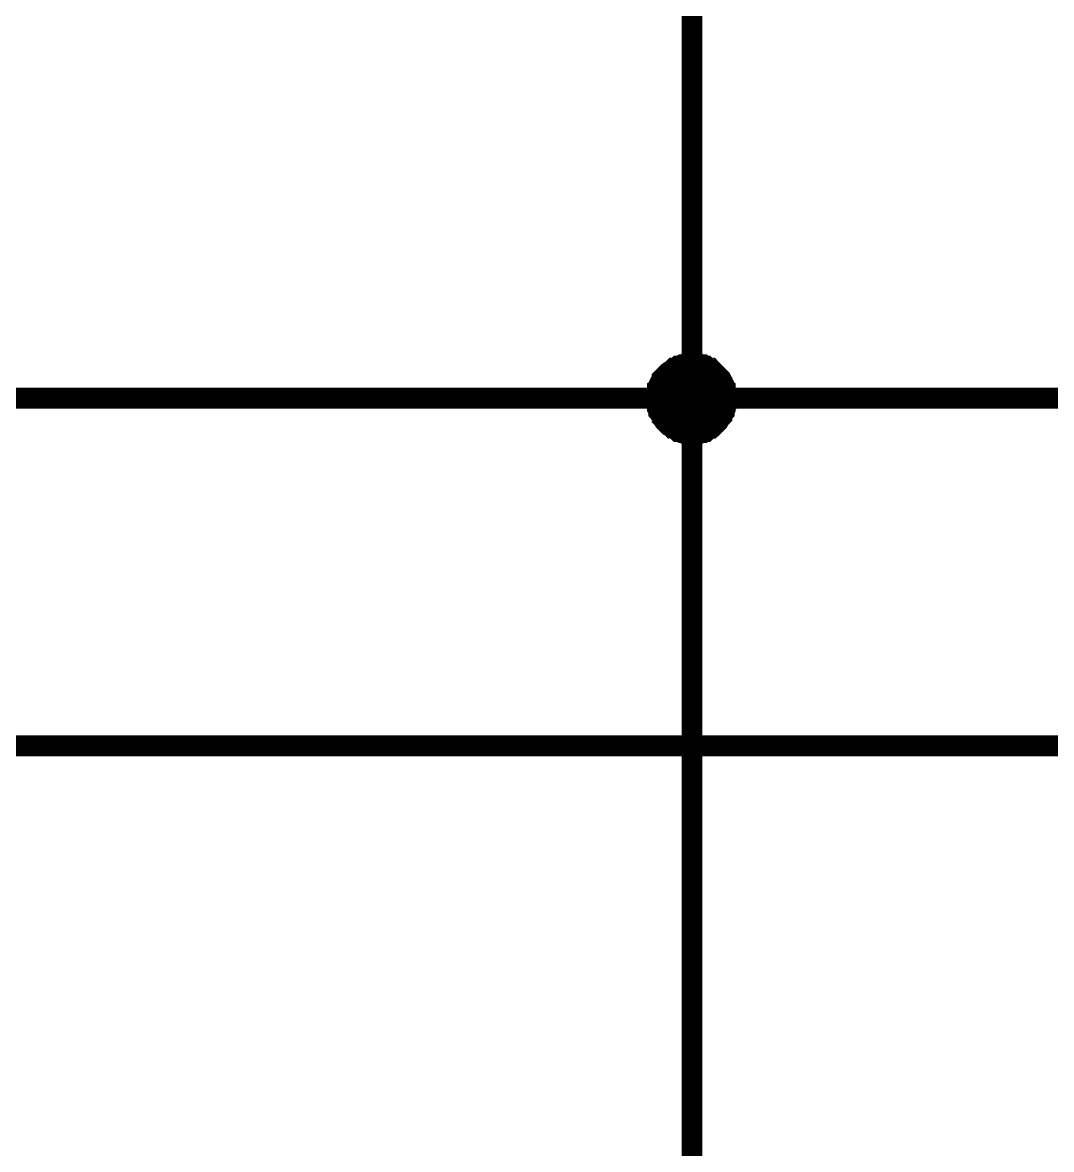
# Model space of a CAD drawing. Header units: millimetres. Extents: x 0 to 420, y 0 to 297.
# Drawn here: x 167.9 to 182.7, y 204.19 to 220.4 of the extents above; entities that cross this region are included whole.
import ezdxf

# ---------------------------------------------------------------- set-up
doc = ezdxf.new("R2010")
doc.units = ezdxf.units.MM
doc.layers.add('Sheet', color=255, linetype='Continuous')

msp = doc.modelspace()

# ---------------------------------------------------------------- linework, layer by layer
at = {"layer": 'Sheet'}
for points, const_width in [([(165.031, 224.985), (165.031, 215), (177.527, 215), (177.527, 224.985)], 0.3), ([(177.014, 215), (177.014, 215.017), (177.014, 215.05), (177.014, 215.067), (177.03, 215.1), (177.03, 215.116), (177.03, 215.149), (177.047, 215.166), (177.047, 215.183), (177.063, 215.216), (177.08, 215.232), (177.096, 215.249), (177.096, 215.282), (177.113, 215.299), (177.13, 215.315), (177.146, 215.332), (177.163, 215.348), (177.179, 215.365), (177.196, 215.381), (177.229, 215.398), (177.245, 215.414), (177.262, 215.431), (177.279, 215.431), (177.312, 215.448), (177.328, 215.464), (177.345, 215.464), (177.378, 215.481), (177.394, 215.481), (177.427, 215.481), (177.444, 215.497), (177.477, 215.497), (177.494, 215.497), (177.527, 215.497)], 0.3), ([(177.014, 215), (177.014, 215.017), (177.014, 215.05), (177.014, 215.067), (177.03, 215.1), (177.03, 215.116), (177.03, 215.149), (177.047, 215.166), (177.047, 215.183), (177.063, 215.216), (177.08, 215.232), (177.096, 215.249), (177.096, 215.282), (177.113, 215.299), (177.13, 215.315), (177.146, 215.332), (177.163, 215.348), (177.179, 215.365), (177.196, 215.381), (177.229, 215.398), (177.245, 215.414), (177.262, 215.431), (177.279, 215.431), (177.312, 215.448), (177.328, 215.464), (177.345, 215.464), (177.378, 215.481), (177.394, 215.481), (177.427, 215.481), (177.444, 215.497), (177.477, 215.497), (177.494, 215.497), (177.527, 215.497)], 0.3), ([(177.014, 215), (177.014, 215.017), (177.014, 215.05), (177.014, 215.067), (177.03, 215.1), (177.03, 215.116), (177.03, 215.149), (177.047, 215.166), (177.047, 215.183), (177.063, 215.216), (177.08, 215.232), (177.096, 215.249), (177.096, 215.282), (177.113, 215.299), (177.13, 215.315), (177.146, 215.332), (177.163, 215.348), (177.179, 215.365), (177.196, 215.381), (177.229, 215.398), (177.245, 215.414), (177.262, 215.431), (177.279, 215.431), (177.312, 215.448), (177.328, 215.464), (177.345, 215.464), (177.378, 215.481), (177.394, 215.481), (177.427, 215.481), (177.444, 215.497), (177.477, 215.497), (177.494, 215.497), (177.527, 215.497)], 0.3), ([(177.014, 215), (177.014, 215.017), (177.014, 215.05), (177.014, 215.067), (177.03, 215.1), (177.03, 215.116), (177.03, 215.149), (177.047, 215.166), (177.047, 215.183), (177.063, 215.216), (177.08, 215.232), (177.096, 215.249), (177.096, 215.282), (177.113, 215.299), (177.13, 215.315), (177.146, 215.332), (177.163, 215.348), (177.179, 215.365), (177.196, 215.381), (177.229, 215.398), (177.245, 215.414), (177.262, 215.431), (177.279, 215.431), (177.312, 215.448), (177.328, 215.464), (177.345, 215.464), (177.378, 215.481), (177.394, 215.481), (177.427, 215.481), (177.444, 215.497), (177.477, 215.497), (177.494, 215.497), (177.527, 215.497)], 0.3), ([(177.014, 215), (177.014, 215.017), (177.014, 215.05), (177.014, 215.067), (177.03, 215.1), (177.03, 215.116), (177.03, 215.149), (177.047, 215.166), (177.047, 215.183), (177.063, 215.216), (177.08, 215.232), (177.096, 215.249), (177.096, 215.282), (177.113, 215.299), (177.13, 215.315), (177.146, 215.332), (177.163, 215.348), (177.179, 215.365), (177.196, 215.381), (177.229, 215.398), (177.245, 215.414), (177.262, 215.431), (177.279, 215.431), (177.312, 215.448), (177.328, 215.464), (177.345, 215.464), (177.378, 215.481), (177.394, 215.481), (177.427, 215.481), (177.444, 215.497), (177.477, 215.497), (177.494, 215.497), (177.527, 215.497)], 0.3), ([(177.014, 215), (177.014, 215.017), (177.014, 215.05), (177.014, 215.067), (177.03, 215.1), (177.03, 215.116), (177.03, 215.149), (177.047, 215.166), (177.047, 215.183), (177.063, 215.216), (177.08, 215.232), (177.096, 215.249), (177.096, 215.282), (177.113, 215.299), (177.13, 215.315), (177.146, 215.332), (177.163, 215.348), (177.179, 215.365), (177.196, 215.381), (177.229, 215.398), (177.245, 215.414), (177.262, 215.431), (177.279, 215.431), (177.312, 215.448), (177.328, 215.464), (177.345, 215.464), (177.378, 215.481), (177.394, 215.481), (177.427, 215.481), (177.444, 215.497), (177.477, 215.497), (177.494, 215.497), (177.527, 215.497)], 0.3), ([(177.527, 215.497), (177.527, 215.497)], 0.3), ([(177.527, 215.497), (177.56, 215.497), (177.576, 215.497), (177.61, 215.497), (177.626, 215.481), (177.659, 215.481), (177.676, 215.481), (177.692, 215.464), (177.725, 215.464), (177.742, 215.448), (177.759, 215.431), (177.792, 215.431), (177.808, 215.414), (177.825, 215.398), (177.841, 215.381), (177.858, 215.365), (177.874, 215.348), (177.891, 215.332), (177.907, 215.315), (177.924, 215.299), (177.941, 215.282), (177.957, 215.249), (177.957, 215.232), (177.974, 215.216), (177.99, 215.183), (177.99, 215.166), (178.007, 215.149), (178.007, 215.116), (178.007, 215.1), (178.023, 215.067), (178.023, 215.05), (178.023, 215.017), (178.023, 215)], 0.3), ([(177.527, 215.497), (177.527, 215.497)], 0.3), ([(177.527, 215.497), (177.56, 215.497), (177.576, 215.497), (177.61, 215.497), (177.626, 215.481), (177.659, 215.481), (177.676, 215.481), (177.692, 215.464), (177.725, 215.464), (177.742, 215.448), (177.759, 215.431), (177.792, 215.431), (177.808, 215.414), (177.825, 215.398), (177.841, 215.381), (177.858, 215.365), (177.874, 215.348), (177.891, 215.332), (177.907, 215.315), (177.924, 215.299), (177.941, 215.282), (177.957, 215.249), (177.957, 215.232), (177.974, 215.216), (177.99, 215.183), (177.99, 215.166), (178.007, 215.149), (178.007, 215.116), (178.007, 215.1), (178.023, 215.067), (178.023, 215.05), (178.023, 215.017), (178.023, 215)], 0.3), ([(177.527, 215.497), (177.527, 215.497)], 0.3), ([(177.527, 215.497), (177.56, 215.497), (177.576, 215.497), (177.61, 215.497), (177.626, 215.481), (177.659, 215.481), (177.676, 215.481), (177.692, 215.464), (177.725, 215.464), (177.742, 215.448), (177.759, 215.431), (177.792, 215.431), (177.808, 215.414), (177.825, 215.398), (177.841, 215.381), (177.858, 215.365), (177.874, 215.348), (177.891, 215.332), (177.907, 215.315), (177.924, 215.299), (177.941, 215.282), (177.957, 215.249), (177.957, 215.232), (177.974, 215.216), (177.99, 215.183), (177.99, 215.166), (178.007, 215.149), (178.007, 215.116), (178.007, 215.1), (178.023, 215.067), (178.023, 215.05), (178.023, 215.017), (178.023, 215)], 0.3), ([(177.527, 215.497), (177.527, 215.497)], 0.3), ([(177.527, 215.497), (177.56, 215.497), (177.576, 215.497), (177.61, 215.497), (177.626, 215.481), (177.659, 215.481), (177.676, 215.481), (177.692, 215.464), (177.725, 215.464), (177.742, 215.448), (177.759, 215.431), (177.792, 215.431), (177.808, 215.414), (177.825, 215.398), (177.841, 215.381), (177.858, 215.365), (177.874, 215.348), (177.891, 215.332), (177.907, 215.315), (177.924, 215.299), (177.941, 215.282), (177.957, 215.249), (177.957, 215.232), (177.974, 215.216), (177.99, 215.183), (177.99, 215.166), (178.007, 215.149), (178.007, 215.116), (178.007, 215.1), (178.023, 215.067), (178.023, 215.05), (178.023, 215.017), (178.023, 215)], 0.3), ([(177.527, 215.497), (177.527, 215.497)], 0.3), ([(177.527, 215.497), (177.56, 215.497), (177.576, 215.497), (177.61, 215.497), (177.626, 215.481), (177.659, 215.481), (177.676, 215.481), (177.692, 215.464), (177.725, 215.464), (177.742, 215.448), (177.759, 215.431), (177.792, 215.431), (177.808, 215.414), (177.825, 215.398), (177.841, 215.381), (177.858, 215.365), (177.874, 215.348), (177.891, 215.332), (177.907, 215.315), (177.924, 215.299), (177.941, 215.282), (177.957, 215.249), (177.957, 215.232), (177.974, 215.216), (177.99, 215.183), (177.99, 215.166), (178.007, 215.149), (178.007, 215.116), (178.007, 215.1), (178.023, 215.067), (178.023, 215.05), (178.023, 215.017), (178.023, 215)], 0.3), ([(177.527, 215.497), (177.527, 215.497)], 0.3), ([(177.527, 215.497), (177.56, 215.497), (177.576, 215.497), (177.61, 215.497), (177.626, 215.481), (177.659, 215.481), (177.676, 215.481), (177.692, 215.464), (177.725, 215.464), (177.742, 215.448), (177.759, 215.431), (177.792, 215.431), (177.808, 215.414), (177.825, 215.398), (177.841, 215.381), (177.858, 215.365), (177.874, 215.348), (177.891, 215.332), (177.907, 215.315), (177.924, 215.299), (177.941, 215.282), (177.957, 215.249), (177.957, 215.232), (177.974, 215.216), (177.99, 215.183), (177.99, 215.166), (178.007, 215.149), (178.007, 215.116), (178.007, 215.1), (178.023, 215.067), (178.023, 215.05), (178.023, 215.017), (178.023, 215)], 0.3), ([(177.014, 215), (177.014, 215.017), (177.014, 215.05), (177.014, 215.067), (177.03, 215.1), (177.03, 215.116), (177.03, 215.149), (177.047, 215.166), (177.047, 215.183), (177.063, 215.216), (177.08, 215.232), (177.096, 215.249), (177.096, 215.282), (177.113, 215.299), (177.13, 215.315), (177.146, 215.332), (177.163, 215.348), (177.179, 215.365), (177.196, 215.381), (177.229, 215.398), (177.245, 215.414), (177.262, 215.431), (177.279, 215.431), (177.312, 215.448), (177.328, 215.464), (177.345, 215.464), (177.378, 215.481), (177.394, 215.481), (177.427, 215.481), (177.444, 215.497), (177.477, 215.497), (177.494, 215.497), (177.527, 215.497)], 0.0991), ([(177.014, 215), (177.014, 215.017), (177.014, 215.05), (177.014, 215.067), (177.03, 215.1), (177.03, 215.116), (177.03, 215.149), (177.047, 215.166), (177.047, 215.183), (177.063, 215.216), (177.08, 215.232), (177.096, 215.249), (177.096, 215.282), (177.113, 215.299), (177.13, 215.315), (177.146, 215.332), (177.163, 215.348), (177.179, 215.365), (177.196, 215.381), (177.229, 215.398), (177.245, 215.414), (177.262, 215.431), (177.279, 215.431), (177.312, 215.448), (177.328, 215.464), (177.345, 215.464), (177.378, 215.481), (177.394, 215.481), (177.427, 215.481), (177.444, 215.497), (177.477, 215.497), (177.494, 215.497), (177.527, 215.497)], 0.0991), ([(177.014, 215), (177.014, 215.017), (177.014, 215.05), (177.014, 215.067), (177.03, 215.1), (177.03, 215.116), (177.03, 215.149), (177.047, 215.166), (177.047, 215.183), (177.063, 215.216), (177.08, 215.232), (177.096, 215.249), (177.096, 215.282), (177.113, 215.299), (177.13, 215.315), (177.146, 215.332), (177.163, 215.348), (177.179, 215.365), (177.196, 215.381), (177.229, 215.398), (177.245, 215.414), (177.262, 215.431), (177.279, 215.431), (177.312, 215.448), (177.328, 215.464), (177.345, 215.464), (177.378, 215.481), (177.394, 215.481), (177.427, 215.481), (177.444, 215.497), (177.477, 215.497), (177.494, 215.497), (177.527, 215.497)], 0.0991), ([(177.014, 215), (177.014, 215.017), (177.014, 215.05), (177.014, 215.067), (177.03, 215.1), (177.03, 215.116), (177.03, 215.149), (177.047, 215.166), (177.047, 215.183), (177.063, 215.216), (177.08, 215.232), (177.096, 215.249), (177.096, 215.282), (177.113, 215.299), (177.13, 215.315), (177.146, 215.332), (177.163, 215.348), (177.179, 215.365), (177.196, 215.381), (177.229, 215.398), (177.245, 215.414), (177.262, 215.431), (177.279, 215.431), (177.312, 215.448), (177.328, 215.464), (177.345, 215.464), (177.378, 215.481), (177.394, 215.481), (177.427, 215.481), (177.444, 215.497), (177.477, 215.497), (177.494, 215.497), (177.527, 215.497)], 0.0991), ([(177.014, 215), (177.014, 215.017), (177.014, 215.05), (177.014, 215.067), (177.03, 215.1), (177.03, 215.116), (177.03, 215.149), (177.047, 215.166), (177.047, 215.183), (177.063, 215.216), (177.08, 215.232), (177.096, 215.249), (177.096, 215.282), (177.113, 215.299), (177.13, 215.315), (177.146, 215.332), (177.163, 215.348), (177.179, 215.365), (177.196, 215.381), (177.229, 215.398), (177.245, 215.414), (177.262, 215.431), (177.279, 215.431), (177.312, 215.448), (177.328, 215.464), (177.345, 215.464), (177.378, 215.481), (177.394, 215.481), (177.427, 215.481), (177.444, 215.497), (177.477, 215.497), (177.494, 215.497), (177.527, 215.497)], 0.0991), ([(177.014, 215), (177.014, 215.017), (177.014, 215.05), (177.014, 215.067), (177.03, 215.1), (177.03, 215.116), (177.03, 215.149), (177.047, 215.166), (177.047, 215.183), (177.063, 215.216), (177.08, 215.232), (177.096, 215.249), (177.096, 215.282), (177.113, 215.299), (177.13, 215.315), (177.146, 215.332), (177.163, 215.348), (177.179, 215.365), (177.196, 215.381), (177.229, 215.398), (177.245, 215.414), (177.262, 215.431), (177.279, 215.431), (177.312, 215.448), (177.328, 215.464), (177.345, 215.464), (177.378, 215.481), (177.394, 215.481), (177.427, 215.481), (177.444, 215.497), (177.477, 215.497), (177.494, 215.497), (177.527, 215.497)], 0.0991), ([(177.527, 215.497), (177.527, 215.497)], 0.0991), ([(177.527, 215.497), (177.56, 215.497), (177.576, 215.497), (177.61, 215.497), (177.626, 215.481), (177.659, 215.481), (177.676, 215.481), (177.692, 215.464), (177.725, 215.464), (177.742, 215.448), (177.759, 215.431), (177.792, 215.431), (177.808, 215.414), (177.825, 215.398), (177.841, 215.381), (177.858, 215.365), (177.874, 215.348), (177.891, 215.332), (177.907, 215.315), (177.924, 215.299), (177.941, 215.282), (177.957, 215.249), (177.957, 215.232), (177.974, 215.216), (177.99, 215.183), (177.99, 215.166), (178.007, 215.149), (178.007, 215.116), (178.007, 215.1), (178.023, 215.067), (178.023, 215.05), (178.023, 215.017), (178.023, 215)], 0.0991), ([(177.527, 215.497), (177.527, 215.497)], 0.0991), ([(177.527, 215.497), (177.56, 215.497), (177.576, 215.497), (177.61, 215.497), (177.626, 215.481), (177.659, 215.481), (177.676, 215.481), (177.692, 215.464), (177.725, 215.464), (177.742, 215.448), (177.759, 215.431), (177.792, 215.431), (177.808, 215.414), (177.825, 215.398), (177.841, 215.381), (177.858, 215.365), (177.874, 215.348), (177.891, 215.332), (177.907, 215.315), (177.924, 215.299), (177.941, 215.282), (177.957, 215.249), (177.957, 215.232), (177.974, 215.216), (177.99, 215.183), (177.99, 215.166), (178.007, 215.149), (178.007, 215.116), (178.007, 215.1), (178.023, 215.067), (178.023, 215.05), (178.023, 215.017), (178.023, 215)], 0.0991), ([(177.527, 215.497), (177.527, 215.497)], 0.0991), ([(177.527, 215.497), (177.56, 215.497), (177.576, 215.497), (177.61, 215.497), (177.626, 215.481), (177.659, 215.481), (177.676, 215.481), (177.692, 215.464), (177.725, 215.464), (177.742, 215.448), (177.759, 215.431), (177.792, 215.431), (177.808, 215.414), (177.825, 215.398), (177.841, 215.381), (177.858, 215.365), (177.874, 215.348), (177.891, 215.332), (177.907, 215.315), (177.924, 215.299), (177.941, 215.282), (177.957, 215.249), (177.957, 215.232), (177.974, 215.216), (177.99, 215.183), (177.99, 215.166), (178.007, 215.149), (178.007, 215.116), (178.007, 215.1), (178.023, 215.067), (178.023, 215.05), (178.023, 215.017), (178.023, 215)], 0.0991), ([(177.527, 215.497), (177.527, 215.497)], 0.0991), ([(177.527, 215.497), (177.56, 215.497), (177.576, 215.497), (177.61, 215.497), (177.626, 215.481), (177.659, 215.481), (177.676, 215.481), (177.692, 215.464), (177.725, 215.464), (177.742, 215.448), (177.759, 215.431), (177.792, 215.431), (177.808, 215.414), (177.825, 215.398), (177.841, 215.381), (177.858, 215.365), (177.874, 215.348), (177.891, 215.332), (177.907, 215.315), (177.924, 215.299), (177.941, 215.282), (177.957, 215.249), (177.957, 215.232), (177.974, 215.216), (177.99, 215.183), (177.99, 215.166), (178.007, 215.149), (178.007, 215.116), (178.007, 215.1), (178.023, 215.067), (178.023, 215.05), (178.023, 215.017), (178.023, 215)], 0.0991), ([(177.527, 215.497), (177.527, 215.497)], 0.0991), ([(177.527, 215.497), (177.56, 215.497), (177.576, 215.497), (177.61, 215.497), (177.626, 215.481), (177.659, 215.481), (177.676, 215.481), (177.692, 215.464), (177.725, 215.464), (177.742, 215.448), (177.759, 215.431), (177.792, 215.431), (177.808, 215.414), (177.825, 215.398), (177.841, 215.381), (177.858, 215.365), (177.874, 215.348), (177.891, 215.332), (177.907, 215.315), (177.924, 215.299), (177.941, 215.282), (177.957, 215.249), (177.957, 215.232), (177.974, 215.216), (177.99, 215.183), (177.99, 215.166), (178.007, 215.149), (178.007, 215.116), (178.007, 215.1), (178.023, 215.067), (178.023, 215.05), (178.023, 215.017), (178.023, 215)], 0.0991), ([(177.527, 215.497), (177.527, 215.497)], 0.0991), ([(177.527, 215.497), (177.56, 215.497), (177.576, 215.497), (177.61, 215.497), (177.626, 215.481), (177.659, 215.481), (177.676, 215.481), (177.692, 215.464), (177.725, 215.464), (177.742, 215.448), (177.759, 215.431), (177.792, 215.431), (177.808, 215.414), (177.825, 215.398), (177.841, 215.381), (177.858, 215.365), (177.874, 215.348), (177.891, 215.332), (177.907, 215.315), (177.924, 215.299), (177.941, 215.282), (177.957, 215.249), (177.957, 215.232), (177.974, 215.216), (177.99, 215.183), (177.99, 215.166), (178.007, 215.149), (178.007, 215.116), (178.007, 215.1), (178.023, 215.067), (178.023, 215.05), (178.023, 215.017), (178.023, 215)], 0.0991), ([(177.527, 214.487), (177.494, 214.487), (177.477, 214.487), (177.444, 214.487), (177.427, 214.504), (177.394, 214.504), (177.378, 214.504), (177.345, 214.52), (177.328, 214.52), (177.312, 214.537), (177.279, 214.553), (177.262, 214.57), (177.245, 214.57), (177.229, 214.586), (177.196, 214.603), (177.179, 214.62), (177.163, 214.636), (177.146, 214.653), (177.13, 214.669), (177.113, 214.702), (177.096, 214.719), (177.096, 214.736), (177.08, 214.752), (177.063, 214.785), (177.047, 214.802), (177.047, 214.818), (177.03, 214.851), (177.03, 214.868), (177.03, 214.901), (177.014, 214.918), (177.014, 214.951), (177.014, 214.967), (177.014, 215)], 0.3), ([(177.014, 215), (177.014, 215)], 0.3), ([(177.527, 214.487), (177.494, 214.487), (177.477, 214.487), (177.444, 214.487), (177.427, 214.504), (177.394, 214.504), (177.378, 214.504), (177.345, 214.52), (177.328, 214.52), (177.312, 214.537), (177.279, 214.553), (177.262, 214.57), (177.245, 214.57), (177.229, 214.586), (177.196, 214.603), (177.179, 214.62), (177.163, 214.636), (177.146, 214.653), (177.13, 214.669), (177.113, 214.702), (177.096, 214.719), (177.096, 214.736), (177.08, 214.752), (177.063, 214.785), (177.047, 214.802), (177.047, 214.818), (177.03, 214.851), (177.03, 214.868), (177.03, 214.901), (177.014, 214.918), (177.014, 214.951), (177.014, 214.967), (177.014, 215)], 0.3), ([(177.014, 215), (177.014, 215)], 0.3), ([(177.527, 214.487), (177.494, 214.487), (177.477, 214.487), (177.444, 214.487), (177.427, 214.504), (177.394, 214.504), (177.378, 214.504), (177.345, 214.52), (177.328, 214.52), (177.312, 214.537), (177.279, 214.553), (177.262, 214.57), (177.245, 214.57), (177.229, 214.586), (177.196, 214.603), (177.179, 214.62), (177.163, 214.636), (177.146, 214.653), (177.13, 214.669), (177.113, 214.702), (177.096, 214.719), (177.096, 214.736), (177.08, 214.752), (177.063, 214.785), (177.047, 214.802), (177.047, 214.818), (177.03, 214.851), (177.03, 214.868), (177.03, 214.901), (177.014, 214.918), (177.014, 214.951), (177.014, 214.967), (177.014, 215)], 0.3), ([(177.014, 215), (177.014, 215)], 0.3), ([(177.527, 214.487), (177.494, 214.487), (177.477, 214.487), (177.444, 214.487), (177.427, 214.504), (177.394, 214.504), (177.378, 214.504), (177.345, 214.52), (177.328, 214.52), (177.312, 214.537), (177.279, 214.553), (177.262, 214.57), (177.245, 214.57), (177.229, 214.586), (177.196, 214.603), (177.179, 214.62), (177.163, 214.636), (177.146, 214.653), (177.13, 214.669), (177.113, 214.702), (177.096, 214.719), (177.096, 214.736), (177.08, 214.752), (177.063, 214.785), (177.047, 214.802), (177.047, 214.818), (177.03, 214.851), (177.03, 214.868), (177.03, 214.901), (177.014, 214.918), (177.014, 214.951), (177.014, 214.967), (177.014, 215)], 0.3), ([(177.014, 215), (177.014, 215)], 0.3), ([(177.527, 214.487), (177.494, 214.487), (177.477, 214.487), (177.444, 214.487), (177.427, 214.504), (177.394, 214.504), (177.378, 214.504), (177.345, 214.52), (177.328, 214.52), (177.312, 214.537), (177.279, 214.553), (177.262, 214.57), (177.245, 214.57), (177.229, 214.586), (177.196, 214.603), (177.179, 214.62), (177.163, 214.636), (177.146, 214.653), (177.13, 214.669), (177.113, 214.702), (177.096, 214.719), (177.096, 214.736), (177.08, 214.752), (177.063, 214.785), (177.047, 214.802), (177.047, 214.818), (177.03, 214.851), (177.03, 214.868), (177.03, 214.901), (177.014, 214.918), (177.014, 214.951), (177.014, 214.967), (177.014, 215)], 0.3), ([(177.014, 215), (177.014, 215)], 0.3), ([(177.527, 214.487), (177.494, 214.487), (177.477, 214.487), (177.444, 214.487), (177.427, 214.504), (177.394, 214.504), (177.378, 214.504), (177.345, 214.52), (177.328, 214.52), (177.312, 214.537), (177.279, 214.553), (177.262, 214.57), (177.245, 214.57), (177.229, 214.586), (177.196, 214.603), (177.179, 214.62), (177.163, 214.636), (177.146, 214.653), (177.13, 214.669), (177.113, 214.702), (177.096, 214.719), (177.096, 214.736), (177.08, 214.752), (177.063, 214.785), (177.047, 214.802), (177.047, 214.818), (177.03, 214.851), (177.03, 214.868), (177.03, 214.901), (177.014, 214.918), (177.014, 214.951), (177.014, 214.967), (177.014, 215)], 0.3), ([(177.014, 215), (177.014, 215)], 0.3), ([(178.023, 215), (178.023, 214.967), (178.023, 214.951), (178.023, 214.918), (178.007, 214.901), (178.007, 214.868), (178.007, 214.851), (177.99, 214.818), (177.99, 214.802), (177.974, 214.785), (177.957, 214.752), (177.957, 214.736), (177.941, 214.719), (177.924, 214.702), (177.907, 214.669), (177.891, 214.653), (177.874, 214.636), (177.858, 214.62), (177.841, 214.603), (177.825, 214.586), (177.808, 214.57), (177.792, 214.57), (177.759, 214.553), (177.742, 214.537), (177.725, 214.52), (177.692, 214.52), (177.676, 214.504), (177.659, 214.504), (177.626, 214.504), (177.61, 214.487), (177.576, 214.487), (177.56, 214.487), (177.527, 214.487)], 0.3), ([(177.527, 215), (200.02, 215), (274.98, 215), (284.976, 215), (332.445, 215)], 0.3), ([(178.023, 215), (178.023, 214.967), (178.023, 214.951), (178.023, 214.918), (178.007, 214.901), (178.007, 214.868), (178.007, 214.851), (177.99, 214.818), (177.99, 214.802), (177.974, 214.785), (177.957, 214.752), (177.957, 214.736), (177.941, 214.719), (177.924, 214.702), (177.907, 214.669), (177.891, 214.653), (177.874, 214.636), (177.858, 214.62), (177.841, 214.603), (177.825, 214.586), (177.808, 214.57), (177.792, 214.57), (177.759, 214.553), (177.742, 214.537), (177.725, 214.52), (177.692, 214.52), (177.676, 214.504), (177.659, 214.504), (177.626, 214.504), (177.61, 214.487), (177.576, 214.487), (177.56, 214.487), (177.527, 214.487)], 0.3), ([(177.527, 204.999), (177.527, 215)], 0.3), ([(178.023, 215), (178.023, 214.967), (178.023, 214.951), (178.023, 214.918), (178.007, 214.901), (178.007, 214.868), (178.007, 214.851), (177.99, 214.818), (177.99, 214.802), (177.974, 214.785), (177.957, 214.752), (177.957, 214.736), (177.941, 214.719), (177.924, 214.702), (177.907, 214.669), (177.891, 214.653), (177.874, 214.636), (177.858, 214.62), (177.841, 214.603), (177.825, 214.586), (177.808, 214.57), (177.792, 214.57), (177.759, 214.553), (177.742, 214.537), (177.725, 214.52), (177.692, 214.52), (177.676, 214.504), (177.659, 214.504), (177.626, 214.504), (177.61, 214.487), (177.576, 214.487), (177.56, 214.487), (177.527, 214.487)], 0.3), ([(178.023, 215), (178.023, 214.967), (178.023, 214.951), (178.023, 214.918), (178.007, 214.901), (178.007, 214.868), (178.007, 214.851), (177.99, 214.818), (177.99, 214.802), (177.974, 214.785), (177.957, 214.752), (177.957, 214.736), (177.941, 214.719), (177.924, 214.702), (177.907, 214.669), (177.891, 214.653), (177.874, 214.636), (177.858, 214.62), (177.841, 214.603), (177.825, 214.586), (177.808, 214.57), (177.792, 214.57), (177.759, 214.553), (177.742, 214.537), (177.725, 214.52), (177.692, 214.52), (177.676, 214.504), (177.659, 214.504), (177.626, 214.504), (177.61, 214.487), (177.576, 214.487), (177.56, 214.487), (177.527, 214.487)], 0.3), ([(178.023, 215), (178.023, 214.967), (178.023, 214.951), (178.023, 214.918), (178.007, 214.901), (178.007, 214.868), (178.007, 214.851), (177.99, 214.818), (177.99, 214.802), (177.974, 214.785), (177.957, 214.752), (177.957, 214.736), (177.941, 214.719), (177.924, 214.702), (177.907, 214.669), (177.891, 214.653), (177.874, 214.636), (177.858, 214.62), (177.841, 214.603), (177.825, 214.586), (177.808, 214.57), (177.792, 214.57), (177.759, 214.553), (177.742, 214.537), (177.725, 214.52), (177.692, 214.52), (177.676, 214.504), (177.659, 214.504), (177.626, 214.504), (177.61, 214.487), (177.576, 214.487), (177.56, 214.487), (177.527, 214.487)], 0.3), ([(178.023, 215), (178.023, 214.967), (178.023, 214.951), (178.023, 214.918), (178.007, 214.901), (178.007, 214.868), (178.007, 214.851), (177.99, 214.818), (177.99, 214.802), (177.974, 214.785), (177.957, 214.752), (177.957, 214.736), (177.941, 214.719), (177.924, 214.702), (177.907, 214.669), (177.891, 214.653), (177.874, 214.636), (177.858, 214.62), (177.841, 214.603), (177.825, 214.586), (177.808, 214.57), (177.792, 214.57), (177.759, 214.553), (177.742, 214.537), (177.725, 214.52), (177.692, 214.52), (177.676, 214.504), (177.659, 214.504), (177.626, 214.504), (177.61, 214.487), (177.576, 214.487), (177.56, 214.487), (177.527, 214.487)], 0.3), ([(178.023, 215), (178.023, 215), (178.023, 215), (178.023, 215), (178.023, 215), (178.023, 215), (178.023, 215), (178.023, 215), (178.023, 215), (178.023, 215), (178.023, 215), (178.023, 215), (178.023, 215), (178.023, 215), (178.023, 215), (178.023, 215), (178.023, 215), (178.023, 215), (178.023, 215), (178.023, 215), (178.023, 215), (178.023, 215), (178.023, 215), (178.023, 215), (178.023, 215), (178.023, 215), (178.023, 215), (178.023, 215), (178.023, 215), (178.023, 215), (178.023, 215), (178.023, 215), (178.023, 215)], 0.3), ([(178.023, 215), (178.023, 215)], 0.3), ([(178.023, 215), (178.023, 215), (178.023, 215), (178.023, 215), (178.023, 215), (178.023, 215), (178.023, 215), (178.023, 215), (178.023, 215), (178.023, 215), (178.023, 215), (178.023, 215), (178.023, 215), (178.023, 215), (178.023, 215), (178.023, 215), (178.023, 215), (178.023, 215), (178.023, 215), (178.023, 215), (178.023, 215), (178.023, 215), (178.023, 215), (178.023, 215), (178.023, 215), (178.023, 215), (178.023, 215), (178.023, 215), (178.023, 215), (178.023, 215), (178.023, 215), (178.023, 215), (178.023, 215)], 0.3), ([(178.023, 215), (178.023, 215)], 0.3), ([(178.023, 215), (178.023, 215), (178.023, 215), (178.023, 215), (178.023, 215), (178.023, 215), (178.023, 215), (178.023, 215), (178.023, 215), (178.023, 215), (178.023, 215), (178.023, 215), (178.023, 215), (178.023, 215), (178.023, 215), (178.023, 215), (178.023, 215), (178.023, 215), (178.023, 215), (178.023, 215), (178.023, 215), (178.023, 215), (178.023, 215), (178.023, 215), (178.023, 215), (178.023, 215), (178.023, 215), (178.023, 215), (178.023, 215), (178.023, 215), (178.023, 215), (178.023, 215), (178.023, 215)], 0.3), ([(178.023, 215), (178.023, 215)], 0.3), ([(178.023, 215), (178.023, 215), (178.023, 215), (178.023, 215), (178.023, 215), (178.023, 215), (178.023, 215), (178.023, 215), (178.023, 215), (178.023, 215), (178.023, 215), (178.023, 215), (178.023, 215), (178.023, 215), (178.023, 215), (178.023, 215), (178.023, 215), (178.023, 215), (178.023, 215), (178.023, 215), (178.023, 215), (178.023, 215), (178.023, 215), (178.023, 215), (178.023, 215), (178.023, 215), (178.023, 215), (178.023, 215), (178.023, 215), (178.023, 215), (178.023, 215), (178.023, 215), (178.023, 215)], 0.3), ([(178.023, 215), (178.023, 215)], 0.3), ([(178.023, 215), (178.023, 215), (178.023, 215), (178.023, 215), (178.023, 215), (178.023, 215), (178.023, 215), (178.023, 215), (178.023, 215), (178.023, 215), (178.023, 215), (178.023, 215), (178.023, 215), (178.023, 215), (178.023, 215), (178.023, 215), (178.023, 215), (178.023, 215), (178.023, 215), (178.023, 215), (178.023, 215), (178.023, 215), (178.023, 215), (178.023, 215), (178.023, 215), (178.023, 215), (178.023, 215), (178.023, 215), (178.023, 215), (178.023, 215), (178.023, 215), (178.023, 215), (178.023, 215)], 0.3), ([(178.023, 215), (178.023, 215)], 0.3), ([(178.023, 215), (178.023, 215), (178.023, 215), (178.023, 215), (178.023, 215), (178.023, 215), (178.023, 215), (178.023, 215), (178.023, 215), (178.023, 215), (178.023, 215), (178.023, 215), (178.023, 215), (178.023, 215), (178.023, 215), (178.023, 215), (178.023, 215), (178.023, 215), (178.023, 215), (178.023, 215), (178.023, 215), (178.023, 215), (178.023, 215), (178.023, 215), (178.023, 215), (178.023, 215), (178.023, 215), (178.023, 215), (178.023, 215), (178.023, 215), (178.023, 215), (178.023, 215), (178.023, 215)], 0.3), ([(178.023, 215), (178.023, 215)], 0.3), ([(177.527, 214.487), (177.494, 214.487), (177.477, 214.487), (177.444, 214.487), (177.427, 214.504), (177.394, 214.504), (177.378, 214.504), (177.345, 214.52), (177.328, 214.52), (177.312, 214.537), (177.279, 214.553), (177.262, 214.57), (177.245, 214.57), (177.229, 214.586), (177.196, 214.603), (177.179, 214.62), (177.163, 214.636), (177.146, 214.653), (177.13, 214.669), (177.113, 214.702), (177.096, 214.719), (177.096, 214.736), (177.08, 214.752), (177.063, 214.785), (177.047, 214.802), (177.047, 214.818), (177.03, 214.851), (177.03, 214.868), (177.03, 214.901), (177.014, 214.918), (177.014, 214.951), (177.014, 214.967), (177.014, 215)], 0.0991), ([(177.014, 215), (177.014, 215)], 0.0991), ([(177.527, 214.487), (177.494, 214.487), (177.477, 214.487), (177.444, 214.487), (177.427, 214.504), (177.394, 214.504), (177.378, 214.504), (177.345, 214.52), (177.328, 214.52), (177.312, 214.537), (177.279, 214.553), (177.262, 214.57), (177.245, 214.57), (177.229, 214.586), (177.196, 214.603), (177.179, 214.62), (177.163, 214.636), (177.146, 214.653), (177.13, 214.669), (177.113, 214.702), (177.096, 214.719), (177.096, 214.736), (177.08, 214.752), (177.063, 214.785), (177.047, 214.802), (177.047, 214.818), (177.03, 214.851), (177.03, 214.868), (177.03, 214.901), (177.014, 214.918), (177.014, 214.951), (177.014, 214.967), (177.014, 215)], 0.0991), ([(177.014, 215), (177.014, 215)], 0.0991), ([(177.527, 214.487), (177.494, 214.487), (177.477, 214.487), (177.444, 214.487), (177.427, 214.504), (177.394, 214.504), (177.378, 214.504), (177.345, 214.52), (177.328, 214.52), (177.312, 214.537), (177.279, 214.553), (177.262, 214.57), (177.245, 214.57), (177.229, 214.586), (177.196, 214.603), (177.179, 214.62), (177.163, 214.636), (177.146, 214.653), (177.13, 214.669), (177.113, 214.702), (177.096, 214.719), (177.096, 214.736), (177.08, 214.752), (177.063, 214.785), (177.047, 214.802), (177.047, 214.818), (177.03, 214.851), (177.03, 214.868), (177.03, 214.901), (177.014, 214.918), (177.014, 214.951), (177.014, 214.967), (177.014, 215)], 0.0991), ([(177.014, 215), (177.014, 215)], 0.0991), ([(177.527, 214.487), (177.494, 214.487), (177.477, 214.487), (177.444, 214.487), (177.427, 214.504), (177.394, 214.504), (177.378, 214.504), (177.345, 214.52), (177.328, 214.52), (177.312, 214.537), (177.279, 214.553), (177.262, 214.57), (177.245, 214.57), (177.229, 214.586), (177.196, 214.603), (177.179, 214.62), (177.163, 214.636), (177.146, 214.653), (177.13, 214.669), (177.113, 214.702), (177.096, 214.719), (177.096, 214.736), (177.08, 214.752), (177.063, 214.785), (177.047, 214.802), (177.047, 214.818), (177.03, 214.851), (177.03, 214.868), (177.03, 214.901), (177.014, 214.918), (177.014, 214.951), (177.014, 214.967), (177.014, 215)], 0.0991), ([(177.014, 215), (177.014, 215)], 0.0991), ([(177.527, 214.487), (177.494, 214.487), (177.477, 214.487), (177.444, 214.487), (177.427, 214.504), (177.394, 214.504), (177.378, 214.504), (177.345, 214.52), (177.328, 214.52), (177.312, 214.537), (177.279, 214.553), (177.262, 214.57), (177.245, 214.57), (177.229, 214.586), (177.196, 214.603), (177.179, 214.62), (177.163, 214.636), (177.146, 214.653), (177.13, 214.669), (177.113, 214.702), (177.096, 214.719), (177.096, 214.736), (177.08, 214.752), (177.063, 214.785), (177.047, 214.802), (177.047, 214.818), (177.03, 214.851), (177.03, 214.868), (177.03, 214.901), (177.014, 214.918), (177.014, 214.951), (177.014, 214.967), (177.014, 215)], 0.0991), ([(177.014, 215), (177.014, 215)], 0.0991), ([(177.527, 214.487), (177.494, 214.487), (177.477, 214.487), (177.444, 214.487), (177.427, 214.504), (177.394, 214.504), (177.378, 214.504), (177.345, 214.52), (177.328, 214.52), (177.312, 214.537), (177.279, 214.553), (177.262, 214.57), (177.245, 214.57), (177.229, 214.586), (177.196, 214.603), (177.179, 214.62), (177.163, 214.636), (177.146, 214.653), (177.13, 214.669), (177.113, 214.702), (177.096, 214.719), (177.096, 214.736), (177.08, 214.752), (177.063, 214.785), (177.047, 214.802), (177.047, 214.818), (177.03, 214.851), (177.03, 214.868), (177.03, 214.901), (177.014, 214.918), (177.014, 214.951), (177.014, 214.967), (177.014, 215)], 0.0991), ([(177.014, 215), (177.014, 215)], 0.0991), ([(178.023, 215), (178.023, 214.967), (178.023, 214.951), (178.023, 214.918), (178.007, 214.901), (178.007, 214.868), (178.007, 214.851), (177.99, 214.818), (177.99, 214.802), (177.974, 214.785), (177.957, 214.752), (177.957, 214.736), (177.941, 214.719), (177.924, 214.702), (177.907, 214.669), (177.891, 214.653), (177.874, 214.636), (177.858, 214.62), (177.841, 214.603), (177.825, 214.586), (177.808, 214.57), (177.792, 214.57), (177.759, 214.553), (177.742, 214.537), (177.725, 214.52), (177.692, 214.52), (177.676, 214.504), (177.659, 214.504), (177.626, 214.504), (177.61, 214.487), (177.576, 214.487), (177.56, 214.487), (177.527, 214.487)], 0.0991), ([(178.023, 215), (178.023, 214.967), (178.023, 214.951), (178.023, 214.918), (178.007, 214.901), (178.007, 214.868), (178.007, 214.851), (177.99, 214.818), (177.99, 214.802), (177.974, 214.785), (177.957, 214.752), (177.957, 214.736), (177.941, 214.719), (177.924, 214.702), (177.907, 214.669), (177.891, 214.653), (177.874, 214.636), (177.858, 214.62), (177.841, 214.603), (177.825, 214.586), (177.808, 214.57), (177.792, 214.57), (177.759, 214.553), (177.742, 214.537), (177.725, 214.52), (177.692, 214.52), (177.676, 214.504), (177.659, 214.504), (177.626, 214.504), (177.61, 214.487), (177.576, 214.487), (177.56, 214.487), (177.527, 214.487)], 0.0991), ([(178.023, 215), (178.023, 214.967), (178.023, 214.951), (178.023, 214.918), (178.007, 214.901), (178.007, 214.868), (178.007, 214.851), (177.99, 214.818), (177.99, 214.802), (177.974, 214.785), (177.957, 214.752), (177.957, 214.736), (177.941, 214.719), (177.924, 214.702), (177.907, 214.669), (177.891, 214.653), (177.874, 214.636), (177.858, 214.62), (177.841, 214.603), (177.825, 214.586), (177.808, 214.57), (177.792, 214.57), (177.759, 214.553), (177.742, 214.537), (177.725, 214.52), (177.692, 214.52), (177.676, 214.504), (177.659, 214.504), (177.626, 214.504), (177.61, 214.487), (177.576, 214.487), (177.56, 214.487), (177.527, 214.487)], 0.0991), ([(178.023, 215), (178.023, 214.967), (178.023, 214.951), (178.023, 214.918), (178.007, 214.901), (178.007, 214.868), (178.007, 214.851), (177.99, 214.818), (177.99, 214.802), (177.974, 214.785), (177.957, 214.752), (177.957, 214.736), (177.941, 214.719), (177.924, 214.702), (177.907, 214.669), (177.891, 214.653), (177.874, 214.636), (177.858, 214.62), (177.841, 214.603), (177.825, 214.586), (177.808, 214.57), (177.792, 214.57), (177.759, 214.553), (177.742, 214.537), (177.725, 214.52), (177.692, 214.52), (177.676, 214.504), (177.659, 214.504), (177.626, 214.504), (177.61, 214.487), (177.576, 214.487), (177.56, 214.487), (177.527, 214.487)], 0.0991), ([(178.023, 215), (178.023, 214.967), (178.023, 214.951), (178.023, 214.918), (178.007, 214.901), (178.007, 214.868), (178.007, 214.851), (177.99, 214.818), (177.99, 214.802), (177.974, 214.785), (177.957, 214.752), (177.957, 214.736), (177.941, 214.719), (177.924, 214.702), (177.907, 214.669), (177.891, 214.653), (177.874, 214.636), (177.858, 214.62), (177.841, 214.603), (177.825, 214.586), (177.808, 214.57), (177.792, 214.57), (177.759, 214.553), (177.742, 214.537), (177.725, 214.52), (177.692, 214.52), (177.676, 214.504), (177.659, 214.504), (177.626, 214.504), (177.61, 214.487), (177.576, 214.487), (177.56, 214.487), (177.527, 214.487)], 0.0991), ([(178.023, 215), (178.023, 214.967), (178.023, 214.951), (178.023, 214.918), (178.007, 214.901), (178.007, 214.868), (178.007, 214.851), (177.99, 214.818), (177.99, 214.802), (177.974, 214.785), (177.957, 214.752), (177.957, 214.736), (177.941, 214.719), (177.924, 214.702), (177.907, 214.669), (177.891, 214.653), (177.874, 214.636), (177.858, 214.62), (177.841, 214.603), (177.825, 214.586), (177.808, 214.57), (177.792, 214.57), (177.759, 214.553), (177.742, 214.537), (177.725, 214.52), (177.692, 214.52), (177.676, 214.504), (177.659, 214.504), (177.626, 214.504), (177.61, 214.487), (177.576, 214.487), (177.56, 214.487), (177.527, 214.487)], 0.0991), ([(178.023, 215), (178.023, 215), (178.023, 215), (178.023, 215), (178.023, 215), (178.023, 215), (178.023, 215), (178.023, 215), (178.023, 215), (178.023, 215), (178.023, 215), (178.023, 215), (178.023, 215), (178.023, 215), (178.023, 215), (178.023, 215), (178.023, 215), (178.023, 215), (178.023, 215), (178.023, 215), (178.023, 215), (178.023, 215), (178.023, 215), (178.023, 215), (178.023, 215), (178.023, 215), (178.023, 215), (178.023, 215), (178.023, 215), (178.023, 215), (178.023, 215), (178.023, 215), (178.023, 215)], 0.0991), ([(178.023, 215), (178.023, 215)], 0.0991), ([(178.023, 215), (178.023, 215), (178.023, 215), (178.023, 215), (178.023, 215), (178.023, 215), (178.023, 215), (178.023, 215), (178.023, 215), (178.023, 215), (178.023, 215), (178.023, 215), (178.023, 215), (178.023, 215), (178.023, 215), (178.023, 215), (178.023, 215), (178.023, 215), (178.023, 215), (178.023, 215), (178.023, 215), (178.023, 215), (178.023, 215), (178.023, 215), (178.023, 215), (178.023, 215), (178.023, 215), (178.023, 215), (178.023, 215), (178.023, 215), (178.023, 215), (178.023, 215), (178.023, 215)], 0.0991), ([(178.023, 215), (178.023, 215)], 0.0991), ([(178.023, 215), (178.023, 215), (178.023, 215), (178.023, 215), (178.023, 215), (178.023, 215), (178.023, 215), (178.023, 215), (178.023, 215), (178.023, 215), (178.023, 215), (178.023, 215), (178.023, 215), (178.023, 215), (178.023, 215), (178.023, 215), (178.023, 215), (178.023, 215), (178.023, 215), (178.023, 215), (178.023, 215), (178.023, 215), (178.023, 215), (178.023, 215), (178.023, 215), (178.023, 215), (178.023, 215), (178.023, 215), (178.023, 215), (178.023, 215), (178.023, 215), (178.023, 215), (178.023, 215)], 0.0991), ([(178.023, 215), (178.023, 215)], 0.0991), ([(178.023, 215), (178.023, 215), (178.023, 215), (178.023, 215), (178.023, 215), (178.023, 215), (178.023, 215), (178.023, 215), (178.023, 215), (178.023, 215), (178.023, 215), (178.023, 215), (178.023, 215), (178.023, 215), (178.023, 215), (178.023, 215), (178.023, 215), (178.023, 215), (178.023, 215), (178.023, 215), (178.023, 215), (178.023, 215), (178.023, 215), (178.023, 215), (178.023, 215), (178.023, 215), (178.023, 215), (178.023, 215), (178.023, 215), (178.023, 215), (178.023, 215), (178.023, 215), (178.023, 215)], 0.0991), ([(178.023, 215), (178.023, 215)], 0.0991), ([(178.023, 215), (178.023, 215), (178.023, 215), (178.023, 215), (178.023, 215), (178.023, 215), (178.023, 215), (178.023, 215), (178.023, 215), (178.023, 215), (178.023, 215), (178.023, 215), (178.023, 215), (178.023, 215), (178.023, 215), (178.023, 215), (178.023, 215), (178.023, 215), (178.023, 215), (178.023, 215), (178.023, 215), (178.023, 215), (178.023, 215), (178.023, 215), (178.023, 215), (178.023, 215), (178.023, 215), (178.023, 215), (178.023, 215), (178.023, 215), (178.023, 215), (178.023, 215), (178.023, 215)], 0.0991), ([(178.023, 215), (178.023, 215)], 0.0991), ([(178.023, 215), (178.023, 215), (178.023, 215), (178.023, 215), (178.023, 215), (178.023, 215), (178.023, 215), (178.023, 215), (178.023, 215), (178.023, 215), (178.023, 215), (178.023, 215), (178.023, 215), (178.023, 215), (178.023, 215), (178.023, 215), (178.023, 215), (178.023, 215), (178.023, 215), (178.023, 215), (178.023, 215), (178.023, 215), (178.023, 215), (178.023, 215), (178.023, 215), (178.023, 215), (178.023, 215), (178.023, 215), (178.023, 215), (178.023, 215), (178.023, 215), (178.023, 215), (178.023, 215)], 0.0991), ([(178.023, 215), (178.023, 215)], 0.0991), ([(112.547, 204.999), (112.547, 210), (187.524, 210), (207.501, 210), (227.494, 210), (254.986, 210), (332.445, 210)], 0.3), ([(177.527, 202.498), (177.527, 204.999)], 0.3)]:
    msp.add_lwpolyline(points, dxfattribs=dict(at, const_width=const_width))
at = {"layer": 'Sheet', "const_width": 0.508}
msp.add_lwpolyline([(177.246, 215, 1), (177.754, 215, 1)], format="xyb", close=True, dxfattribs=at)

doc.saveas('drawing.dxf')
